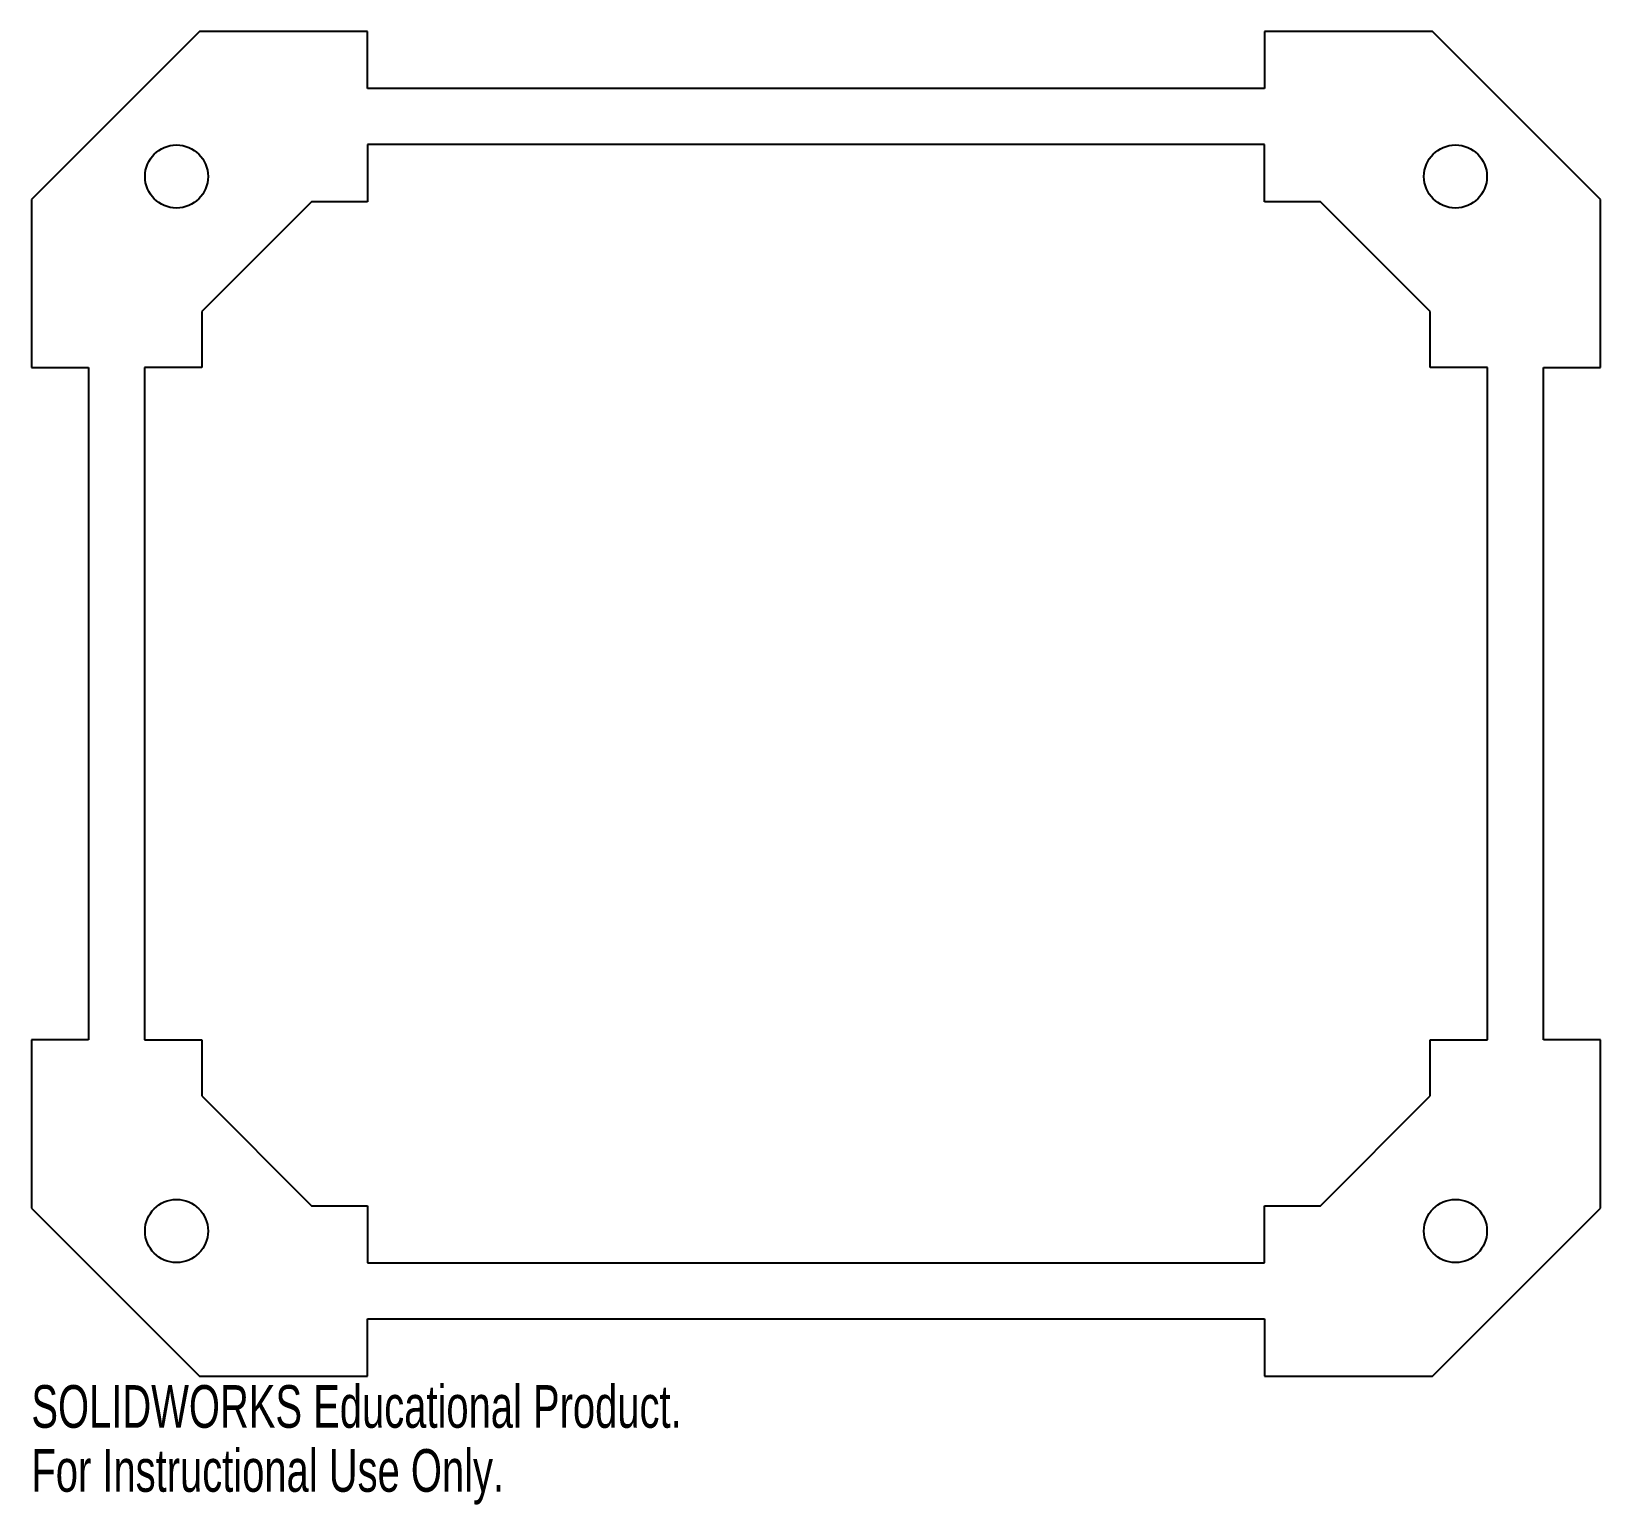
# Model space of a CAD drawing. Header units: inches. Extents: x -3.5 to 3.5, y -3.57 to 3.
import ezdxf

# ---------------------------------------------------------------- set-up
doc = ezdxf.new("R2010")
doc.units = ezdxf.units.IN
doc.header["$MEASUREMENT"] = 0
doc.styles.add('SLDTEXTSTYLE0', font='TXT', dxfattribs={"width": 0.7})

msp = doc.modelspace()

# ---------------------------------------------------------------- linework, layer by layer
at = {"color": 7, "linetype": 'Continuous', "lineweight": 25}
for p, q in [((-2.75, 3), (-3.5, 2.25)), ((-2, 3), (-2.75, 3)), ((-2, 2.745), (-2, 3)), ((2, 3), (2, 2.745)), ((2.75, 3), (2, 3)), ((3.5, 2.25), (2.75, 3)), ((2, 2.745), (-2, 2.745)), ((2, 2.495), (-2, 2.495)), ((-2, 2.495), (-2, 2.24)), ((2, 2.24), (2, 2.495)), ((-3.5, 2.25), (-3.5, 1.5)), ((-2.25, 2.24), (-2.74, 1.75)), ((-2, 2.24), (-2.25, 2.24)), ((2.25, 2.24), (2, 2.24)), ((2.74, 1.75), (2.25, 2.24)), ((3.5, 1.5), (3.5, 2.25)), ((-2.74, 1.75), (-2.74, 1.5)), ((2.74, 1.5), (2.74, 1.75)), ((-3.5, 1.5), (-3.245, 1.5)), ((-3.245, 1.5), (-3.245, -1.5)), ((-2.74, 1.5), (-2.995, 1.5)), ((-2.995, 1.5), (-2.995, -1.5)), ((2.995, 1.5), (2.74, 1.5)), ((2.995, -1.5), (2.995, 1.5)), ((3.245, 1.5), (3.5, 1.5)), ((3.245, -1.5), (3.245, 1.5)), ((-3.5, -1.5), (-3.5, -2.25)), ((-3.245, -1.5), (-3.5, -1.5)), ((-2.995, -1.5), (-2.74, -1.5)), ((-2.74, -1.5), (-2.74, -1.75)), ((2.74, -1.75), (2.74, -1.5)), ((2.74, -1.5), (2.995, -1.5)), ((3.5, -1.5), (3.245, -1.5)), ((3.5, -2.25), (3.5, -1.5)), ((-2.74, -1.75), (-2.25, -2.24)), ((2.25, -2.24), (2.74, -1.75)), ((-2.25, -2.24), (-2, -2.24)), ((-2, -2.24), (-2, -2.495)), ((2, -2.495), (2, -2.24)), ((2, -2.24), (2.25, -2.24)), ((-3.5, -2.25), (-2.75, -3)), ((2.75, -3), (3.5, -2.25)), ((-2, -2.495), (2, -2.495)), ((-2, -2.745), (2, -2.745)), ((-2, -3), (-2, -2.745)), ((2, -2.745), (2, -3)), ((-2.75, -3), (-2, -3)), ((2, -3), (2.75, -3))]:
    msp.add_line(p, q, dxfattribs=at)
for centre in [(-2.8525, 2.3525), (2.8525, 2.3525), (-2.8525, -2.3525), (2.8525, -2.3525)]:
    msp.add_circle(centre, 0.1406, dxfattribs=at)

# ---------------------------------------------------------------- texts
at = {"color": 7, "linetype": 'Continuous', "char_height": 0.1903, "attachment_point": 1, "style": 'SLDTEXTSTYLE0'}
for s, insert in [('SOLIDWORKS Educational Product.', (-3.5, -3.0401)), ('For Instructional Use Only.', (-3.5, -3.3256))]:
    msp.add_mtext(s, dxfattribs=dict(at, insert=insert))

doc.saveas('drawing.dxf')
